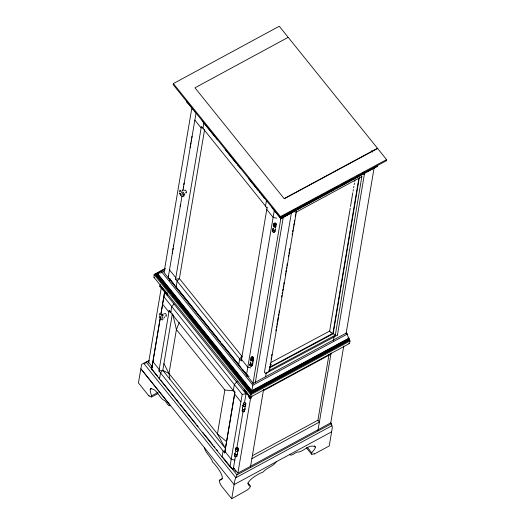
<?xml version="1.0" encoding="UTF-8"?>
<svg xmlns="http://www.w3.org/2000/svg" width="525" height="525" viewBox="0 0 525 525"><rect width="100%" height="100%" fill="white"/><g stroke="black" fill="none" stroke-linecap="round" stroke-linejoin="round"><path stroke-width="0.79" d="M270.887 364.711L270.743 363.963L270.808 365.334M183.986 195.221L184.964 193.449M270.88 364.757L269.745 367.224L270.021 367.579L333.185 333.788L359.284 177.778M349.466 343.514L250.432 397.136L250.556 396.637M377.534 166.379L280.58 218.873L280.901 217.186L311.115 200.826M150.242 389.038C149.415 391.427 154.12 399.971 149.107 395.752L149.048 396.113L138.442 382.942L140.838 368.793L170.586 405.753C167.363 406.849 166.313 400.076 163.104 399.781C158.963 396.926 156.85 388.789 150.557 388.703L150.242 389.038L151.666 388.27M249.191 376.543L246.527 374.653L168.243 277.384L168.427 275.835M234.616 468.392L233.277 469.114L229.943 466.745L151.659 369.121L160.204 318.17M223.132 457.682L236.959 474.863L236.217 476.989A2.33 0.348 -67.3 0 1 235.837 477.737L234.931 480.014A2.205 0.328 -67.3 0 0 234.806 480.552L231.728 498.75L246.829 490.245C249.959 488.06 252.368 486.17 247.656 483.007M267.087 208.038L201.397 126.413L175.553 279.215L241.244 360.839L241.933 356.298L179.393 278.591L204.593 129.59M244.374 390.784L243.863 390.278L244.716 389.189M248.358 396.27L250.176 398.659L251.514 398.009L251.849 395.791M249.697 398.186L249.218 397.943L250.281 396.598M160.991 313.937L164.594 292.215L246.022 393.757L244.499 402.734M171.163 311.994L169.168 310.577L158.957 370.965L224.68 452.924L234.957 391.735M250.445 396.998L251.324 392.221L156.306 274.162L155.807 274.299A1.49 0.827 11.8 0 1 155.295 274.267L251.088 393.402L349.643 340.042L348.219 337.733M331.039 332.561L329.661 331.072L350.227 208.13M350.503 206.509L352.8 192.76M353.069 191.139L353.345 189.525M353.614 187.904L353.883 186.29M354.152 184.669L354.428 183.054M354.697 181.433L354.966 179.819M358.87 178.231L332.902 333.434L333.185 333.788M296.487 211.037L269.548 370.348L268.196 371.805L269.548 370.348L335.317 335.18L361.85 176.61A1.024 0.873 -81.6 0 0 361.745 176.42M265.912 373.334L337.444 335.167L364.652 172.587M284.202 198.686L377.436 148.214L279.28 26.25L173.381 83.58L173.198 84.696L280.245 217.704L386.367 160.742L386.558 159.633L377.678 148.516L284.202 198.686L194.965 87.813L288.199 37.341M164.023 272.534L253.253 383.408L346.487 332.929L347.379 334.031A3.504 1.326 61.6 0 0 348.941 338.12L348.869 338.533L251.738 391.125L157.014 273.427L164.975 268.702L154.153 274.582L153.943 277.246L250.458 397.071M159.849 286.788L159.429 286.381L160.604 284.721M148.529 363.09L161.247 287.91M164.062 272.298L191.92 107.572M161.024 313.32L164.594 292.215M151.659 369.121L160.309 317.979M172.259 253.162L172.535 251.547M172.804 249.939L173.079 248.325M173.348 246.717L173.624 245.109M180.16 206.45L180.436 204.835M182.752 191.146L183.022 189.532M183.297 187.924L183.566 186.309M183.842 184.702L184.111 183.087M190.102 147.65L190.378 146.042M190.647 144.428L190.923 142.82M191.198 141.205L191.468 139.597M191.743 137.99L192.012 136.375M168.243 277.384L181.906 196.606M182.857 190.969L195.989 113.354M160.401 287.155L166.753 294L161.91 288.737M166.327 293.593L165.893 293.403L166.707 292.261M169.595 280.396L169.838 278.978L172.909 282.798M167.199 295.299L167.606 292.878M169.877 280.494L170.146 278.88M159.515 378.912L160.525 372.921L162.789 370.342L172.371 313.694M170.737 312.533L171.754 306.541L174.018 303.962M176.111 287.162L177.128 281.17L179.393 278.591L175.553 279.215M202.972 128.376L203.982 122.384M169.857 379.155L168.984 373.498L176.413 329.575L179.274 322.468M172.869 314.527L176.413 329.575L224.864 389.996L217.435 433.919L225.376 448.383L162.789 370.342L158.957 370.965M222.095 456.953L223.105 450.968M233.323 390.574L234.334 384.589L236.598 382.003L237.943 381.281M238.658 364.868L239.669 358.883L241.933 356.298M265.512 206.082L266.398 200.839M224.68 452.924L234.892 392.536L169.168 310.577M241.244 360.839L267.133 207.296M229.943 466.745L242.189 394.38L163.898 296.75M246.527 374.653L274.273 210.623M246.927 376.484L247.236 374.666M242.419 408.594L242.99 405.208M233.277 469.114L235.476 456.094M236.847 448.009L242.996 411.626M237.576 451.165L238.147 449.623L237.569 453.016M252.807 361.121L253.037 359.763M275.323 227.981L275.553 226.629M252.748 363.32L253.378 359.94M280.245 217.704L280.435 216.589L173.381 83.58M349.25 339.006L251.363 391.998M252.912 383.677L280.914 218.144M251.738 391.125L252.886 385.192L161.877 272.114L164.752 270.546M306.41 447.825L311.483 454.132L312.296 454.296L314.265 453.738L314.199 454.099L329.247 445.955L332.338 427.606L331.433 423.714L330.75 422.861L237.877 473.143L250.628 397.989M255.308 382.6L283.264 217.317M291.493 212.231L264.39 372.501L265.893 373.341M265.565 376.891L266.254 372.783M250.438 467.125L263.563 389.517M270.145 364.783L270.414 363.169M271.097 359.139L271.373 357.525M271.642 355.911L271.917 354.296M275.874 330.901L276.15 329.287M276.419 327.672L276.695 326.058M276.964 324.443L277.239 322.829M277.508 321.221L278.191 317.185M278.467 315.571L278.742 313.957M279.011 312.342L279.287 310.728M281.603 297.012L281.879 295.398M282.148 293.79L282.424 292.176M282.699 290.561L282.968 288.947M283.244 287.332L283.513 285.718M283.789 284.104L284.064 282.489M285.292 275.231L285.561 273.617M285.836 272.002L286.105 270.388M286.381 268.774L286.657 267.166M286.926 265.552L287.201 263.937M288.428 256.673L288.704 255.058M288.973 253.45L289.249 251.836M289.518 250.222L289.793 248.607M292.11 234.892L292.386 233.277M292.661 231.663L292.93 230.048M293.206 228.434L293.475 226.826M293.751 225.212L294.02 223.598M294.295 221.983L294.571 220.369M295.253 216.333L295.522 214.718M295.798 213.111L296.067 211.496M317.842 420.637L329.05 354.349M317.96 430.566L331.085 352.964M333.349 340.856L334.031 336.82M330.619 423.714L343.744 346.106M346.008 334.005L374.148 167.665M349.643 340.042A1.043 0.394 61.6 0 1 350.004 341.014L349.643 343.173A2.205 0.833 61.6 0 1 348.836 343.429M270.815 365.183L269.607 368.032A2.776 2.369 -81.5 0 1 270.007 367.559M295.792 210.276L280.58 218.873M289.433 454.657C292.156 456.947 295.719 451.008 298.922 452.005C303.955 451.054 309.875 443.422 315.4 447.024C315.177 449.892 311.653 451.572 311.483 454.132M364.586 172.928L363.963 174.287M276.321 461.757C273.184 466.528 266.608 467.631 263.11 472.054C259.928 472.808 242.064 482.797 250.195 486.157M164.017 317.979L164.909 316.759M161.877 272.114L160.263 273.059L157.08 273.013L251.803 390.705L348.941 338.12M183.816 196.744L183.783 194.04M267.396 372.658L266.798 373.052M159.475 313.681L160.125 313.379M179.629 190.306L181.086 190.312M222.383 478.597L219.26 480.414L219.824 482.856L221.123 485.572L231.728 498.75M157.014 273.427L160.597 271.471M162.035 270.683L164.903 269.115M162.487 270.375L155.288 274.267L251.101 393.317L349.657 339.957M163.925 269.594L165.362 268.813M161.752 270.848L154.153 274.582L250.832 394.708L350.004 341.014M156.306 274.162L157.94 273.348M157.927 273.42L156.489 274.194L251.35 392.07M312.552 200.045L316.87 197.708M317.257 197.498L318.885 196.619M320.27 195.864L324.916 193.351M326.222 192.649L331.498 189.787M332.883 189.039L334.517 188.153M334.852 187.976L337.529 186.526M341.329 184.465L344.203 182.91M344.413 182.798L346.041 181.919M348.521 180.574L349.958 179.793M350.444 179.53L352.078 178.651M357.026 175.967L358.654 175.088M363.057 172.705L364.691 171.819M297.229 209.501L301.547 207.165M302.984 206.384L315.217 199.762M316.654 198.982L320.972 196.645M322.409 195.871L328.88 192.36M330.323 191.586L334.635 189.249M336.079 188.468L340.39 186.132M341.834 185.351L346.146 183.015M347.589 182.234L354.06 178.73M355.497 177.949L359.815 175.613M361.252 174.838L365.571 172.502M367.008 171.721L368.452 170.94M369.889 170.159L377.081 166.268A1.267 0.479 61.6 0 0 377.619 166.248A1.267 0.479 61.6 0 0 377.409 165.211M361.85 176.61L296.317 212.087L296.034 211.765M148.831 360.682L141.789 364.284A2.205 1.194 -4.7 0 0 141.573 364.711L140.89 368.767L234.117 484.601L331.636 431.806M331.938 425.709L235.837 477.737L143.811 363.405A2.33 1.26 -4.7 0 0 144.762 363.352L146.167 362.709A1.614 0.873 -4.7 0 0 146.324 362.25L149.212 360.688M151.607 395.837L158.018 392.365M151.417 397.143L157.835 393.671M252.886 385.192L347.379 334.031M251.324 392.221L349.322 339.229M263.36 390.731L330.881 354.172M245.411 404.86L245.746 404.677L244.834 408.253A1.345 1.122 9.6 0 1 244.611 409.756A1.345 1.122 9.6 0 1 242.799 409.605A1.345 1.122 9.6 0 1 242.707 408.076A1.299 1.083 9.6 0 0 243.515 409.907A1.299 1.083 9.6 0 0 244.945 408.542M252.538 455.621L317.907 420.23L319.397 422.08L251.875 458.633M236.959 474.863L331.433 423.714M280.435 216.589L386.558 159.633M271.418 362.23L329.661 331.072M269.745 367.224L332.725 333.408M164.017 314.016L162.028 314.298M186.854 101.108L186.349 101.784L188.77 104.258M242.189 394.38L246.022 393.757M224.864 389.996L234.294 390.915M219.529 480.139C227.765 479.752 215.211 464.146 212.684 462.158C211.043 456.77 205.57 453.206 204.369 447.641M276.714 218.229L273.131 217.357L266.831 209.534M250.661 367.861L247.793 367.165L241.493 359.343M234.793 460.13L231.21 459.257L224.93 451.428M333.519 333.841L335.317 335.18M294.617 211.831L293.6 211.365M332.332 333.29L331.045 332.568M162.789 370.342L168.984 373.498L217.435 433.919L226.511 441.65M154.54 277.764L153.943 277.246M160.072 285.541L166.537 292.563M161.969 314.462L162.31 314.849L162.022 314.442M371.405 150.826L372.435 152.106M189.801 105.532L191.343 107.448M192.367 108.721L193.39 110.001M194.421 111.274L195.444 112.553M202.125 120.848L214.961 136.795M215.985 138.068L217.015 139.348M225.232 149.553L236.526 163.59M237.549 164.87L238.58 166.143M239.603 167.416L240.634 168.696M248.85 178.9L258.09 190.385M259.12 191.664L260.144 192.938M261.174 194.217L262.71 196.127M263.74 197.407L264.764 198.68M271.957 207.611L280.685 218.459M194.847 120.087L201.141 127.916M314.383 445.764L315.4 447.024M169.509 269.896L175.803 277.718M307.178 447.162L311.745 452.832M173.933 284.071L174.956 285.344M175.98 286.617L177.004 287.89M178.539 289.8L194.421 309.527M195.444 310.793L196.98 312.703M198.004 313.976L199.027 315.249M200.051 316.522L218.492 339.432M219.516 340.705L220.539 341.978M222.075 343.888L237.95 363.615M238.973 364.888L239.997 366.161M243.075 369.974L247.17 375.067M148.614 362.237L152.716 367.336M233.769 468.044L237.877 473.143M234.701 470.157L235.725 471.43M146.324 362.25L157.592 376.248M158.616 377.521L159.639 378.794M160.663 380.067L179.097 402.97M180.121 404.243L195.996 423.964M197.019 425.237L198.043 426.51M202.65 432.239L212.887 444.964M213.918 446.23L214.942 447.503M216.477 449.413L217.501 450.686M162.632 304.238L168.919 312.073M234.642 394.032L240.923 401.861M152.926 361.633L159.206 369.469M244.538 389.484L249.893 397.143M245.713 392.273L246.606 393.547M248.837 396.742L250.176 398.659M244.788 391.164L247.465 394.997M162.947 315.787L162.638 315.295L162.999 315.801M183.008 192.478L183.291 192.997M183.054 192.491L183.33 192.99M163.931 363.602L168.984 373.498M337.358 334.556L337.477 335.042M183.737 194.047L183.98 194.998M386.124 160.447A3.498 1.319 61.8 0 1 386.367 160.742M244.361 410.261A1.168 0.971 9.6 0 1 243.666 411.744A1.168 0.971 9.6 0 1 242.268 410.55M244.479 410.137A1.299 1.083 9.6 0 1 243.541 411.797A1.299 1.083 9.6 0 1 242.248 410.196M245.365 404.893A1.299 1.083 9.6 0 1 245.142 406.337A1.299 1.083 9.6 0 1 243.397 406.186A1.345 1.122 9.6 0 1 243.278 404.69M243.318 404.723A1.299 1.083 9.6 0 0 243.397 406.186A1.345 1.122 9.6 0 0 245.182 406.37A1.345 1.122 9.6 0 0 245.411 404.867M244.374 410.196A1.168 0.971 9.6 0 1 243.679 411.672A1.168 0.971 9.6 0 1 242.274 410.484M179.425 191.717A3.091 1.175 61.6 0 1 181.387 192.025A3.091 1.175 61.6 0 1 183.002 195.917A3.091 1.175 61.6 0 1 181.086 195.72M180.764 195.326A3.091 1.175 61.6 0 1 180.18 194.407M179.727 193.417A3.091 1.175 61.6 0 1 179.57 192.931M184.774 190.798A1.555 0.591 61.6 0 1 185.482 190.28A1.555 0.591 61.6 0 1 186.546 192.334A1.555 0.591 61.6 0 1 185.614 192.426M164.706 313.589A1.555 0.591 61.7 0 1 165.729 313.904A1.555 0.591 61.7 0 1 166.484 315.807A1.555 0.591 61.7 0 1 165.559 315.735M159.364 315.368A3.091 1.168 61.7 0 1 161.221 315.21A3.091 1.168 61.7 0 1 162.927 319.331A3.091 1.168 61.7 0 1 160.709 318.629M160.407 318.183A3.091 1.168 61.7 0 1 160.125 317.71M159.882 317.212A3.091 1.168 61.7 0 1 159.672 316.719M274.877 230.902A1.168 0.971 9.6 0 1 274.844 231.65M274.68 231.853A1.168 0.971 9.6 0 1 272.731 230.718M274.851 230.547A1.299 1.083 9.6 0 1 274.634 231.984A1.299 1.083 9.6 0 1 272.888 231.84A1.299 1.083 9.6 0 1 272.81 230.37M275.395 229.228A1.299 1.083 9.6 0 1 273.571 230.213A1.299 1.083 9.6 0 1 273.368 228.336M275.894 225.566A1.299 1.083 9.6 0 1 274.463 226.938A1.299 1.083 9.6 0 1 273.696 225.133M275.947 225.54A1.345 1.122 9.6 0 1 275.264 226.918A1.345 1.122 9.6 0 1 273.532 226.38A1.345 1.122 9.6 0 1 273.912 224.91M275.376 228.926A1.345 1.122 9.6 0 1 274.693 230.304A1.345 1.122 9.6 0 1 272.961 229.766A1.345 1.122 9.6 0 1 273.341 228.296M252.243 364.717A1.168 0.971 9.6 0 1 251.107 365.971A1.168 0.971 9.6 0 1 250.097 364.534M252.223 364.357A1.299 1.083 9.6 0 1 252 365.8A1.299 1.083 9.6 0 1 250.254 365.656A1.299 1.083 9.6 0 1 250.176 364.186M252.768 363.038A1.299 1.083 9.6 0 1 250.937 364.028A1.345 1.122 9.6 0 1 250.707 362.112M250.733 362.152A1.299 1.083 9.6 0 0 250.937 364.028A1.345 1.122 9.6 0 0 252.82 363.031M251.304 358.772A1.299 1.083 9.6 0 0 251.508 360.649A1.299 1.083 9.6 0 0 253.339 359.658A1.299 1.083 9.6 0 1 251.508 360.642A1.299 1.083 9.6 0 1 251.311 358.765M253.312 359.356A1.345 1.122 9.6 0 1 252.63 360.734A1.345 1.122 9.6 0 1 250.898 360.196A1.345 1.122 9.6 0 1 251.278 358.726M252.256 364.652A1.168 0.971 9.6 0 1 251.121 365.905A1.168 0.971 9.6 0 1 250.11 364.468M236.952 455.949A1.168 0.971 9.6 0 1 235.318 456.586A1.168 0.971 9.6 0 1 234.918 455.05M237.031 455.339A1.299 1.083 9.6 0 1 235.6 456.711A1.299 1.083 9.6 0 1 234.826 454.913M237.188 453.226A1.299 1.083 9.6 0 1 236.88 454.722A1.299 1.083 9.6 0 1 235.082 454.368A1.299 1.083 9.6 0 1 235.39 452.872M235.961 449.492A1.299 1.083 9.6 0 0 235.718 451.067A1.299 1.083 9.6 0 0 237.622 451.224A1.345 1.122 9.6 0 0 237.569 449.584A1.299 1.083 9.6 0 1 237.622 451.224A1.345 1.122 9.6 0 1 235.692 451.087A1.345 1.122 9.6 0 1 235.935 449.446M237.398 453.469A1.345 1.122 9.6 0 1 236.716 454.84A1.345 1.122 9.6 0 1 234.983 454.309A1.345 1.122 9.6 0 1 235.364 452.839M269.528 370.368L269.168 369.869A1.024 0.873 -81.5 0 0 269.548 370.348M243.849 404.486A1.168 0.971 9.6 0 0 245.739 403.994A1.168 0.971 9.6 0 0 244.197 402.833A1.168 0.971 9.6 0 0 243.849 404.486M243.771 404.565A1.299 1.083 9.6 0 0 245.871 404.02A1.299 1.083 9.6 0 0 244.151 402.734A1.299 1.083 9.6 0 0 243.771 404.565M180.016 193.83A1.037 0.394 61.6 0 0 181.046 195.11A1.037 0.394 61.6 0 0 180.672 193.62A1.037 0.394 61.6 0 0 180.016 193.83M159.954 317.133A1.037 0.394 61.7 0 0 160.985 318.412A1.037 0.394 61.7 0 0 160.611 316.923A1.037 0.394 61.7 0 0 159.954 317.133M274.24 224.825A1.168 0.971 9.6 0 0 276.13 224.332A1.168 0.971 9.6 0 0 274.582 223.177A1.168 0.971 9.6 0 0 274.24 224.825M274.142 224.969A1.299 1.083 9.6 0 0 276.242 224.431A1.299 1.083 9.6 0 0 274.529 223.138A1.299 1.083 9.6 0 0 274.142 224.969M251.593 358.706A1.168 0.971 9.6 0 0 253.483 358.221A1.168 0.971 9.6 0 0 251.934 357.059A1.168 0.971 9.6 0 0 251.593 358.706M251.606 358.634A1.168 0.971 9.6 0 0 253.496 358.148A1.168 0.971 9.6 0 0 251.948 356.987A1.168 0.971 9.6 0 0 251.606 358.634M251.514 358.785A1.299 1.083 9.6 0 0 253.608 358.24A1.299 1.083 9.6 0 0 251.895 356.954A1.299 1.083 9.6 0 0 251.514 358.785M236.25 449.426A1.168 0.971 9.6 0 0 238.14 448.941A1.168 0.971 9.6 0 0 236.591 447.779A1.168 0.971 9.6 0 0 236.25 449.426M236.263 449.361A1.168 0.971 9.6 0 0 238.153 448.875A1.168 0.971 9.6 0 0 236.604 447.713A1.168 0.971 9.6 0 0 236.263 449.361M236.165 449.505A1.299 1.083 9.6 0 0 238.265 448.967A1.299 1.083 9.6 0 0 236.545 447.674A1.299 1.083 9.6 0 0 236.165 449.505"/></g></svg>
